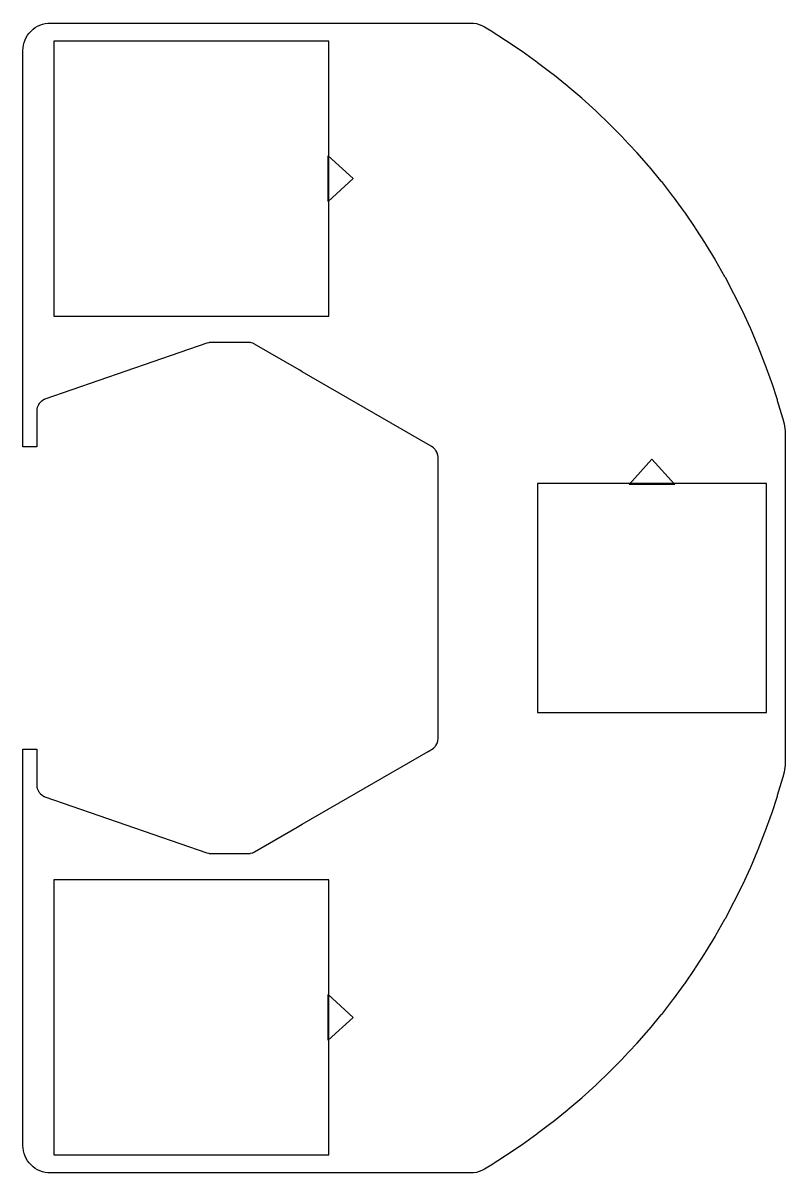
# Model space of a CAD drawing. Header units: millimetres. Extents: x -26 to 141, y -125 to 125.
import ezdxf

# ---------------------------------------------------------------- set-up
doc = ezdxf.new("R2010")
doc.units = ezdxf.units.MM
doc.layers.add('CUT', color=1, linetype='Continuous')
doc.layers.add('ENGRAVE', color=5, linetype='Continuous')

msp = doc.modelspace()

# ---------------------------------------------------------------- linework, layer by layer
at = {"layer": 'CUT'}
msp.add_lwpolyline([(140.44, -38), (140.14, -39.12), (140.09, -39.29), (138.96, -43.13), (138.9, -43.3), (137.66, -47.11), (137.6, -47.27), (136.25, -51.04), (136.19, -51.2), (134.73, -54.93), (134.66, -55.09), (133.1, -58.78), (133.03, -58.93), (131.35, -62.57), (131.28, -62.73), (129.5, -66.32), (129.42, -66.47), (127.54, -70.01), (127.46, -70.16), (125.48, -73.65), (125.39, -73.79), (123.31, -77.22), (123.22, -77.36), (121.05, -80.73), (120.95, -80.87), (118.68, -84.17), (118.58, -84.31), (116.21, -87.54), (116.11, -87.68), (113.65, -90.85), (113.54, -90.98), (110.99, -94.07), (110.88, -94.2), (108.25, -97.22), (108.13, -97.35), (105.41, -100.29), (105.29, -100.41), (102.49, -103.27), (102.36, -103.4), (99.48, -106.17), (99.35, -106.29), (96.39, -108.99), (96.26, -109.1), (93.22, -111.71), (93.09, -111.82), (89.97, -114.34), (89.84, -114.45), (86.65, -116.88), (86.51, -116.98), (83.26, -119.32), (83.12, -119.42), (79.8, -121.66), (79.66, -121.75), (76.27, -123.9), (76.13, -123.99), (75.07, -124.62), (74.5, -124.92), (73.9, -125.15), (73.28, -125.32), (72.65, -125.43), (72, -125.46), (-19.67, -125.46), (-20.25, -125.43), (-20.84, -125.35), (-21.41, -125.2), (-21.96, -125.01), (-22.49, -124.75), (-23, -124.45), (-23.47, -124.1), (-23.91, -123.71), (-24.3, -123.27), (-24.65, -122.8), (-24.96, -122.29), (-25.21, -121.76), (-25.41, -121.2), (-25.55, -120.63), (-25.64, -120.05), (-25.67, -119.46), (-25.67, -33), (-22.67, -33), (-22.67, -40.78), (-22.64, -41.11), (-22.63, -41.22), (-22.62, -41.26), (-22.56, -41.51), (-22.55, -41.54), (-22.43, -41.89), (-22.29, -42.17), (-22.26, -42.22), (-22.25, -42.23), (-22.16, -42.36), (-22.07, -42.49), (-21.86, -42.73), (-21.85, -42.74), (-21.84, -42.75), (-21.58, -42.98), (-21.22, -43.21), (-21.19, -43.23), (-21.11, -43.27), (-21.1, -43.28), (-20.99, -43.33), (-20.93, -43.35), (-20.91, -43.36), (14.46, -55.59), (14.49, -55.6), (14.56, -55.62), (14.88, -55.7), (14.89, -55.71), (14.95, -55.72), (14.97, -55.72), (14.98, -55.73), (15, -55.73), (15.02, -55.73), (15.42, -55.76), (23.46, -55.76), (23.47, -55.76), (23.59, -55.75), (23.91, -55.73), (23.93, -55.72), (23.98, -55.71), (24.02, -55.7), (24.34, -55.61), (24.4, -55.59), (24.41, -55.59), (24.42, -55.59), (24.45, -55.58), (24.47, -55.57), (24.77, -55.43), (24.79, -55.42), (24.84, -55.39), (34.16, -50.01), (35.24, -49.38), (62.74, -33.51), (63.15, -33.27), (63.26, -33.21), (63.44, -33.11), (63.54, -33.05), (63.58, -33.02), (63.63, -32.99), (63.65, -32.98), (63.9, -32.8), (63.93, -32.77), (63.95, -32.76), (64.25, -32.46), (64.26, -32.44), (64.3, -32.4), (64.39, -32.29), (64.43, -32.22), (64.67, -31.82), (64.68, -31.79), (64.7, -31.74), (64.71, -31.73), (64.72, -31.71), (64.85, -31.26), (64.87, -31.21), (64.89, -31.13), (64.9, -31.08), (64.94, -30.64), (64.94, -24.93), (64.94, 30.64), (64.93, 30.72), (64.9, 31.08), (64.89, 31.11), (64.89, 31.14), (64.74, 31.62), (64.71, 31.73), (64.68, 31.79), (64.67, 31.82), (64.43, 32.22), (64.39, 32.29), (64.29, 32.41), (64.23, 32.47), (64.09, 32.62), (63.95, 32.76), (63.93, 32.77), (63.92, 32.78), (63.9, 32.8), (63.65, 32.98), (63.62, 32.99), (63.59, 33.01), (63.56, 33.04), (63.54, 33.05), (62.91, 33.41), (62.74, 33.51), (35.24, 49.38), (34.74, 49.68), (33.59, 50.34), (24.84, 55.39), (24.77, 55.43), (24.48, 55.57), (24.46, 55.57), (24.44, 55.58), (24.42, 55.59), (24.1, 55.68), (23.95, 55.72), (23.92, 55.72), (23.9, 55.73), (23.89, 55.73), (23.87, 55.73), (23.46, 55.76), (15.42, 55.76), (15.33, 55.76), (15.3, 55.75), (15.02, 55.73), (15, 55.73), (14.98, 55.73), (14.97, 55.72), (14.95, 55.72), (14.94, 55.72), (14.89, 55.71), (14.88, 55.7), (14.56, 55.62), (14.48, 55.6), (14.46, 55.59), (-20.91, 43.36), (-20.93, 43.35), (-20.96, 43.34), (-20.96, 43.34), (-20.99, 43.33), (-21.1, 43.28), (-21.19, 43.23), (-21.22, 43.21), (-21.58, 42.98), (-21.62, 42.95), (-21.67, 42.9), (-21.84, 42.75), (-21.85, 42.74), (-21.86, 42.73), (-21.87, 42.72), (-21.92, 42.67), (-22.07, 42.49), (-22.08, 42.48), (-22.11, 42.43), (-22.26, 42.21), (-22.28, 42.19), (-22.28, 42.18), (-22.29, 42.17), (-22.3, 42.14), (-22.43, 41.89), (-22.55, 41.54), (-22.56, 41.52), (-22.57, 41.48), (-22.58, 41.46), (-22.58, 41.45), (-22.58, 41.44), (-22.62, 41.26), (-22.63, 41.22), (-22.64, 41.11), (-22.67, 40.78), (-22.67, 34.68), (-22.67, 33), (-25.67, 33), (-25.67, 34.68), (-25.67, 40.78), (-25.67, 119.46), (-25.64, 120.05), (-25.55, 120.63), (-25.41, 121.2), (-25.21, 121.76), (-24.96, 122.29), (-24.65, 122.8), (-24.3, 123.27), (-23.91, 123.71), (-23.47, 124.1), (-23, 124.45), (-22.49, 124.75), (-21.96, 125.01), (-21.41, 125.2), (-20.84, 125.35), (-20.25, 125.43), (-19.67, 125.46), (72, 125.46), (72.65, 125.43), (73.28, 125.32), (73.9, 125.15), (74.5, 124.92), (75.07, 124.62), (76.13, 123.99), (76.27, 123.9), (79.66, 121.75), (79.8, 121.66), (83.12, 119.42), (83.26, 119.32), (86.51, 116.98), (86.65, 116.88), (89.84, 114.45), (89.97, 114.34), (93.09, 111.82), (93.22, 111.71), (96.26, 109.1), (96.39, 108.99), (99.35, 106.29), (99.48, 106.17), (102.36, 103.4), (102.49, 103.27), (105.29, 100.41), (105.41, 100.29), (108.13, 97.35), (108.25, 97.22), (110.88, 94.2), (110.99, 94.07), (113.54, 90.98), (113.65, 90.85), (116.11, 87.68), (116.21, 87.54), (118.58, 84.31), (118.68, 84.17), (120.95, 80.87), (121.05, 80.73), (123.22, 77.36), (123.31, 77.22), (125.39, 73.79), (125.48, 73.65), (127.46, 70.16), (127.54, 70.01), (129.42, 66.47), (129.5, 66.32), (131.28, 62.73), (131.35, 62.57), (133.03, 58.93), (133.1, 58.78), (134.66, 55.09), (134.73, 54.93), (136.19, 51.2), (136.25, 51.04), (137.6, 47.27), (137.66, 47.11), (138.9, 43.3), (138.96, 43.13), (140.09, 39.29), (140.14, 39.12), (140.44, 38), (140.55, 37.49), (140.61, 36.98), (140.64, 36.46), (140.64, -36.46), (140.61, -36.98), (140.55, -37.49), (140.44, -38)], close=True, dxfattribs=at)
at = {"layer": 'ENGRAVE'}
for points in [[(41.1, 61.5), (41.1, 121.5), (-18.9, 121.5), (-18.9, 61.5), (41.1, 61.5)], [(40.9, 96.5), (46.4, 91.5), (40.9, 86.5), (40.9, 96.5)], [(106.6, 24.8), (111.6, 30.3), (116.6, 24.8), (106.6, 24.8)], [(136.6, -25), (136.6, 25), (86.6, 25), (86.6, -25), (136.6, -25)], [(41.1, -121.5), (41.1, -61.5), (-18.9, -61.5), (-18.9, -121.5), (41.1, -121.5)], [(40.9, -86.5), (46.4, -91.5), (40.9, -96.5), (40.9, -86.5)]]:
    msp.add_lwpolyline(points, close=True, dxfattribs=at)

doc.saveas('drawing.dxf')
